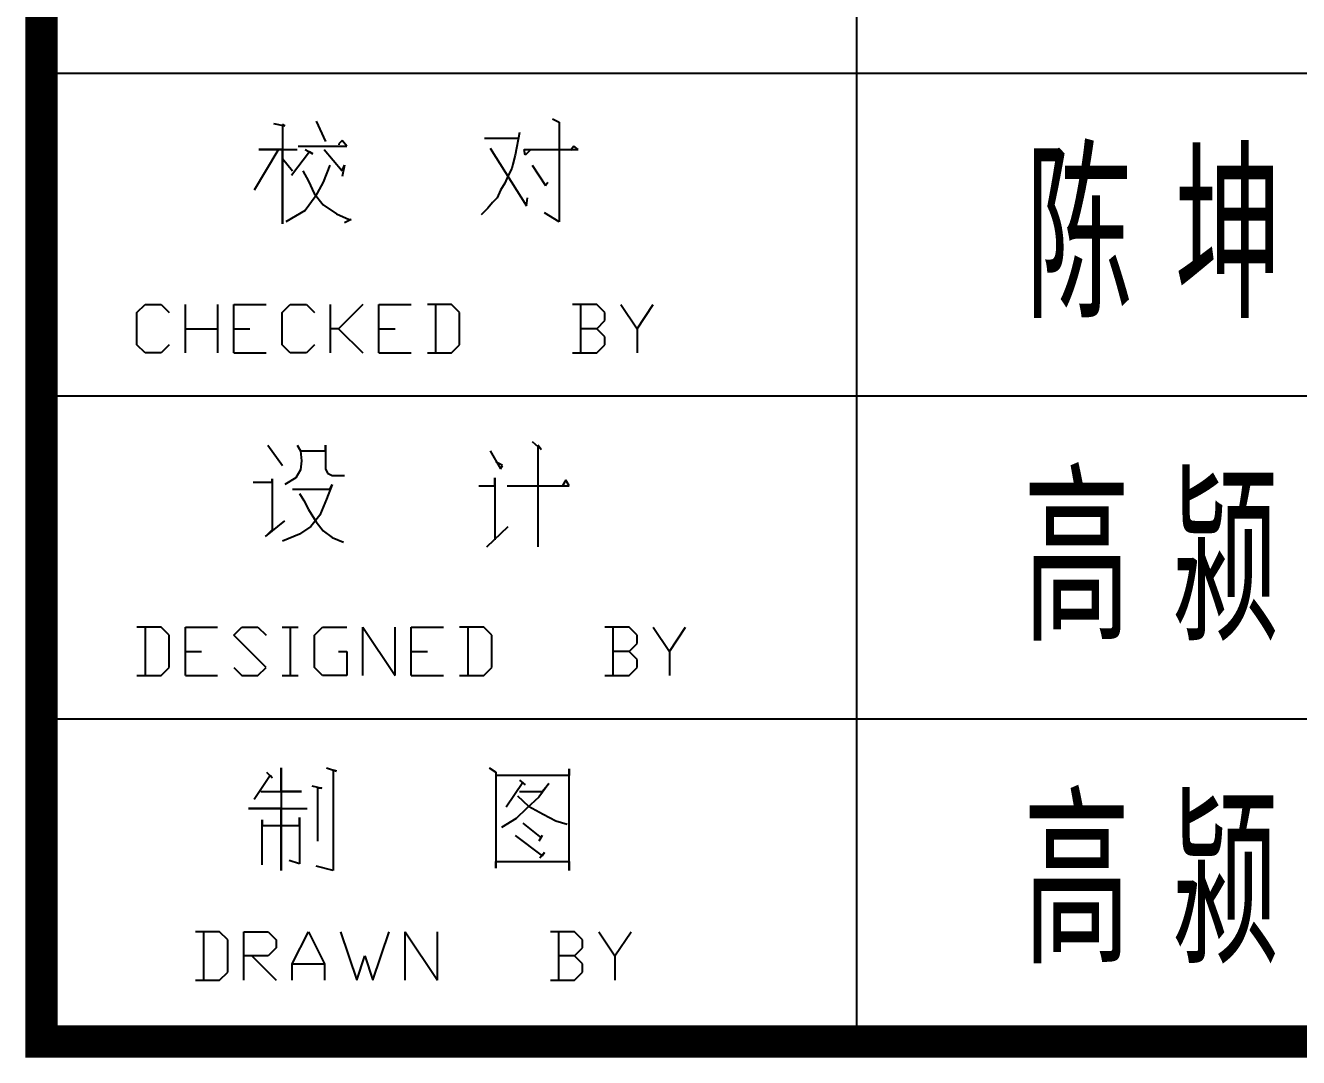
# Model space of a CAD drawing. Extents: x 39624947 to 39626627, y 3418539 to 3418836.
# Drawn here: x 39625746.61 to 39625766.34, y 3418605.48 to 3418621.47 of the extents above; entities that cross this region are included whole.
import ezdxf

# ---------------------------------------------------------------- set-up
doc = ezdxf.new("R2010")
doc.units = 0
doc.layers.get('0').update_dxf_attribs({"linetype": 'CONTINUOUS'})
doc.layers.add('PUB_TITLE', color=4, linetype='CONTINUOUS')
doc.styles.add('TSSD_REIN', font='pdatxt.shx', dxfattribs={"width": 0.699999988079071, "bigfont": 'tssdchn.shx'})

# ---------------------------------------------------------------- blocks, each defined once
blk = doc.blocks.new('WQEQWEDASDSA')
at = {"layer": 'PUB_TITLE'}
for p, q in [((100.211067199707, -22550.00014668703), (100.211067199707, -19050.00014680624)), ((1363.133995056152, -19050.00014680624), (1363.133995056152, -22539.78224205971)), ((100.211067199707, -21050.00014674664), (3600.211071014404, -21050.00014674664)), ((459.4239544868469, -21127.76351225376), (476.9239549636841, -21131.26351225376)), ((525.9239544868469, -21124.26351225376), (539.9239544868469, -21155.76351225376)), ((891.6739549636841, -21120.76351225376), (902.1739554405212, -21126.01351225376)), ((902.1739554405212, -21126.01351225376), (902.1739554405212, -21280.01351225376)), ((473.4239544868469, -21129.51351225376), (473.4239544868469, -21283.51351225376)), ((476.9239549636841, -21131.26351225376), (473.4239544868469, -21129.51351225376)), ((840.9239549636841, -21141.76351225376), (833.9239549636841, -21176.76351225376)), ((497.9239549636841, -21162.76351225376), (573.1739549636841, -21162.76351225376)), ((566.1739549636841, -21154.01351225376), (560.9239544868469, -21159.26351225376)), ((560.9239544868469, -21159.26351225376), (560.9239544868469, -21161.01351225376)), ((573.1739549636841, -21162.76351225376), (566.1739549636841, -21154.01351225376)), ((786.6739554405212, -21150.51351225376), (839.1739554405212, -21150.51351225376)), ((795.4239554405212, -21166.26351225376), (851.4239554405212, -21255.51351225376)), ((924.9239554405212, -21162.76351225376), (919.6739554405212, -21169.76351225376)), ((931.9239554405212, -21168.01351225376), (924.9239554405212, -21162.76351225376)), ((466.4239544868469, -21169.76351225376), (429.6739544868469, -21231.01351225376)), ((436.6739544868469, -21168.01351225376), (496.1739544868469, -21168.01351225376)), ((473.4239544868469, -21168.01351225376), (436.6739544868469, -21168.01351225376)), ((473.4239544868469, -21283.51351225376), (473.4239544868469, -21168.01351225376)), ((473.4239544868469, -21182.01351225376), (489.1739544868469, -21201.26351225376)), ((515.4239549636841, -21171.51351225376), (487.4239544868469, -21208.26351225376)), ((508.4239549636841, -21168.01351225376), (520.6739549636841, -21175.01351225376)), ((520.6739549636841, -21175.01351225376), (515.4239549636841, -21171.51351225376)), ((538.1739544868469, -21168.01351225376), (566.1739549636841, -21201.26351225376)), ((833.9239549636841, -21176.76351225376), (830.4239554405212, -21190.76351225376)), ((847.9239549636841, -21168.01351225376), (931.9239554405212, -21168.01351225376)), ((849.6739549636841, -21176.76351225376), (847.9239549636841, -21168.01351225376)), ((856.6739549636841, -21169.76351225376), (849.6739549636841, -21176.76351225376)), ((504.9239549636841, -21201.26351225376), (513.6739549636841, -21217.01351225376)), ((546.9239544868469, -21192.51351225376), (536.4239549636841, -21218.76351225376)), ((569.6739554405212, -21192.51351225376), (566.1739549636841, -21210.01351225376)), ((566.1739549636841, -21201.26351225376), (569.6739554405212, -21192.51351225376)), ((828.6739549636841, -21197.76351225376), (823.4239554405212, -21208.26351225376)), ((830.4239554405212, -21190.76351225376), (828.6739549636841, -21197.76351225376)), ((860.1739554405212, -21192.51351225376), (881.1739554405212, -21224.01351225376)), ((513.6739549636841, -21217.01351225376), (522.4239549636841, -21236.26351225376)), ((536.4239549636841, -21218.76351225376), (524.1739544868469, -21241.51351225376)), ((818.1739549636841, -21220.51351225376), (811.1739549636841, -21231.01351225376)), ((823.4239554405212, -21208.26351225376), (818.1739549636841, -21220.51351225376)), ((881.1739554405212, -21224.01351225376), (884.6739549636841, -21218.76351225376)), ((524.1739544868469, -21241.51351225376), (508.4239549636841, -21262.51351225376)), ((522.4239549636841, -21236.26351225376), (536.4239549636841, -21253.76351225376)), ((805.9239549636841, -21243.26351225376), (798.9239549636841, -21250.26351225376)), ((811.1739549636841, -21231.01351225376), (805.9239549636841, -21243.26351225376)), ((851.4239554405212, -21255.51351225376), (853.1739554405212, -21243.26351225376)), ((508.4239549636841, -21262.51351225376), (478.6739549636841, -21280.01351225376)), ((536.4239549636841, -21253.76351225376), (557.4239549636841, -21267.76351225376)), ((791.9239549636841, -21259.01351225376), (781.4239549636841, -21269.51351225376)), ((798.9239549636841, -21250.26351225376), (791.9239549636841, -21259.01351225376)), ((902.1739554405212, -21280.01351225376), (879.4239549636841, -21266.01351225376)), ((557.4239549636841, -21267.76351225376), (576.6739554405212, -21276.51351225376)), ((580.1739549636841, -21276.51351225376), (569.6739554405212, -21281.76351219416)), ((576.6739554405212, -21276.51351225376), (580.1739549636841, -21276.51351225376)), ((247.9657645225525, -21420.77257615328), (260.4657645225525, -21408.27257615328)), ((247.9657645225525, -21470.77257615328), (247.9657645225525, -21420.77257615328)), ((260.4657645225525, -21408.27257615328), (285.4657645225525, -21408.27257615328)), ((285.4657645225525, -21408.27257615328), (297.9657645225525, -21420.77257615328)), ((322.9657645225525, -21483.27257615328), (322.9657645225525, -21408.27257615328)), ((372.9657645225525, -21408.27257615328), (372.9657645225525, -21483.27257615328)), ((397.9657645225525, -21408.27257615328), (447.9657645225525, -21408.27257615328)), ((397.9657645225525, -21483.27257615328), (397.9657645225525, -21408.27257615328)), ((472.9657645225525, -21420.77257615328), (485.4657645225525, -21408.27257615328)), ((472.9657645225525, -21470.77257615328), (472.9657645225525, -21420.77257615328)), ((485.4657645225525, -21408.27257615328), (510.4657645225525, -21408.27257615328)), ((510.4657645225525, -21408.27257615328), (522.9657645225525, -21420.77257615328)), ((547.9657645225525, -21483.27257615328), (547.9657645225525, -21408.27257615328)), ((597.9657645225525, -21408.27257615328), (560.4657645225525, -21445.77257615328)), ((622.9657645225525, -21408.27257615328), (672.9657645225525, -21408.27257615328)), ((622.9657645225525, -21483.27257615328), (622.9657645225525, -21408.27257615328)), ((735.4657645225525, -21408.27257615328), (697.9657645225525, -21408.27257615328)), ((710.4657645225525, -21408.27257615328), (710.4657645225525, -21483.27257615328)), ((747.9657645225525, -21420.77257615328), (735.4657645225525, -21408.27257615328)), ((747.9657645225525, -21470.77257615328), (747.9657645225525, -21420.77257615328)), ((960.4657654762268, -21408.27257615328), (922.9657654762268, -21408.27257615328)), ((935.4657654762268, -21408.27257615328), (935.4657654762268, -21483.27257615328)), ((972.9657654762268, -21420.77257615328), (960.4657654762268, -21408.27257615328)), ((972.9657654762268, -21433.27257615328), (972.9657654762268, -21420.77257615328)), ((997.9657654762268, -21408.27257615328), (1022.965765476227, -21445.77257615328)), ((1022.965765476227, -21445.77257615328), (1047.965765476227, -21408.27257615328)), ((960.4657654762268, -21445.77257615328), (972.9657654762268, -21433.27257615328)), ((322.9657645225525, -21445.77257615328), (372.9657645225525, -21445.77257615328)), ((397.9657645225525, -21445.77257615328), (422.9657645225525, -21445.77257615328)), ((560.4657645225525, -21445.77257615328), (547.9657645225525, -21445.77257615328)), ((560.4657645225525, -21445.77257615328), (597.9657645225525, -21483.27257615328)), ((622.9657645225525, -21445.77257615328), (647.9657645225525, -21445.77257615328)), ((960.4657654762268, -21445.77257615328), (935.4657654762268, -21445.77257615328)), ((972.9657654762268, -21458.27257615328), (960.4657654762268, -21445.77257615328)), ((972.9657654762268, -21470.77257615328), (972.9657654762268, -21458.27257615328)), ((1022.965765476227, -21445.77257615328), (1022.965765476227, -21483.27257615328)), ((260.4657645225525, -21483.27257615328), (247.9657645225525, -21470.77257615328)), ((285.4657645225525, -21483.27257615328), (260.4657645225525, -21483.27257615328)), ((297.9657645225525, -21470.77257615328), (285.4657645225525, -21483.27257615328)), ((397.9657645225525, -21483.27257615328), (447.9657645225525, -21483.27257615328)), ((485.4657645225525, -21483.27257615328), (472.9657645225525, -21470.77257615328)), ((510.4657645225525, -21483.27257615328), (485.4657645225525, -21483.27257615328)), ((522.9657645225525, -21470.77257615328), (510.4657645225525, -21483.27257615328)), ((622.9657645225525, -21483.27257615328), (672.9657645225525, -21483.27257615328)), ((697.9657645225525, -21483.27257615328), (735.4657645225525, -21483.27257615328)), ((735.4657645225525, -21483.27257615328), (747.9657645225525, -21470.77257615328)), ((922.9657654762268, -21483.27257615328), (960.4657654762268, -21483.27257615328)), ((960.4657654762268, -21483.27257615328), (972.9657654762268, -21470.77257615328)), ((100.211067199707, -21550.00014674664), (3600.211071014404, -21550.00014674664)), ((860.1739554405212, -21620.76351225376), (874.1739554405212, -21633.01351225376)), ((450.6739544868469, -21626.01351219416), (473.4239544868469, -21657.51351219416)), ((496.1739544868469, -21626.01351219416), (501.4239544868469, -21634.76351225376)), ((501.4239544868469, -21634.76351225376), (503.1739544868469, -21650.51351219416)), ((503.1739544868469, -21634.76351225376), (539.9239544868469, -21634.76351225376)), ((539.9239544868469, -21626.01351219416), (539.9239544868469, -21662.76351225376)), ((539.9239544868469, -21634.76351225376), (539.9239544868469, -21626.01351219416)), ((795.4239554405212, -21634.76351225376), (811.1739549636841, -21662.76351225376)), ((868.9239549636841, -21626.01351219416), (868.9239549636841, -21783.51351225376)), ((874.1739554405212, -21633.01351225376), (868.9239549636841, -21626.01351219416)), ((503.1739544868469, -21650.51351219416), (501.4239544868469, -21664.51351225376)), ((814.6739549636841, -21657.51351219416), (804.1739549636841, -21652.26351225376)), ((811.1739549636841, -21662.76351225376), (814.6739549636841, -21657.51351219416)), ((457.6739544868469, -21678.51351225376), (457.6739544868469, -21757.26351219416)), ((457.6739544868469, -21683.76351225376), (457.6739544868469, -21678.51351225376)), ((494.4239544868469, -21676.76351225376), (476.9239549636841, -21687.26351225376)), ((501.4239544868469, -21664.51351225376), (494.4239544868469, -21676.76351225376)), ((539.9239544868469, -21662.76351225376), (543.4239549636841, -21669.76351219416)), ((543.4239549636841, -21669.76351219416), (550.4239549636841, -21673.26351225376)), ((550.4239549636841, -21673.26351225376), (569.6739554405212, -21673.26351225376)), ((802.4239554405212, -21676.76351225376), (802.4239554405212, -21773.01351225376)), ((802.4239554405212, -21689.01351225376), (802.4239554405212, -21676.76351225376)), ((912.6739549636841, -21680.26351219416), (907.4239549636841, -21689.01351225376)), ((917.9239554405212, -21689.01351225376), (912.6739549636841, -21680.26351219416)), ((427.9239549636841, -21683.76351225376), (457.6739544868469, -21683.76351225376)), ((489.1739544868469, -21694.26351219416), (546.9239544868469, -21694.26351219416)), ((550.4239549636841, -21687.26351225376), (541.6739549636841, -21710.01351225376)), ((546.9239544868469, -21694.26351219416), (550.4239549636841, -21687.26351225376)), ((777.9239549636841, -21689.01351225376), (802.4239554405212, -21689.01351225376)), ((821.6739549636841, -21689.01351225376), (917.9239554405212, -21689.01351225376)), ((499.6739549636841, -21701.26351219416), (506.6739549636841, -21711.76351219416)), ((506.6739549636841, -21711.76351219416), (513.6739549636841, -21725.76351219416)), ((541.6739549636841, -21710.01351225376), (531.1739544868469, -21734.51351219416)), ((513.6739549636841, -21725.76351219416), (525.9239544868469, -21745.01351219416)), ((531.1739544868469, -21734.51351219416), (517.1739544868469, -21752.01351225376)), ((447.1739549636841, -21767.76351219416), (476.9239549636841, -21743.26351225376)), ((457.6739544868469, -21757.26351219416), (447.1739549636841, -21767.76351219416)), ((517.1739544868469, -21752.01351225376), (499.6739549636841, -21764.26351225376)), ((525.9239544868469, -21745.01351219416), (536.4239549636841, -21759.01351219416)), ((536.4239549636841, -21759.01351219416), (550.4239549636841, -21769.51351219416)), ((790.1739549636841, -21783.51351225376), (823.4239554405212, -21752.01351225376)), ((499.6739549636841, -21764.26351225376), (473.4239544868469, -21774.76351225376)), ((550.4239549636841, -21769.51351219416), (567.9239544868469, -21776.51351225376)), ((285.4657645225525, -21908.27257609367), (247.9657645225525, -21908.27257609367)), ((260.4657645225525, -21908.27257609367), (260.4657645225525, -21983.27257609367)), ((297.9657645225525, -21920.77257609367), (285.4657645225525, -21908.27257609367)), ((322.9657645225525, -21908.27257609367), (372.9657645225525, -21908.27257609367)), ((322.9657645225525, -21983.27257609367), (322.9657645225525, -21908.27257609367)), ((397.9657645225525, -21920.77257609367), (410.4657645225525, -21908.27257609367)), ((410.4657645225525, -21908.27257609367), (435.4657645225525, -21908.27257609367)), ((435.4657645225525, -21908.27257609367), (447.9657645225525, -21920.77257609367)), ((472.9657645225525, -21908.27257609367), (497.9657645225525, -21908.27257609367)), ((485.4657645225525, -21908.27257609367), (485.4657645225525, -21983.27257609367)), ((522.9657645225525, -21920.77257609367), (535.4657645225525, -21908.27257609367)), ((535.4657645225525, -21908.27257609367), (572.9657645225525, -21908.27257609367)), ((597.9657645225525, -21908.27257609367), (647.9657645225525, -21983.27257609367)), ((597.9657645225525, -21983.27257609367), (597.9657645225525, -21908.27257609367)), ((647.9657645225525, -21983.27257609367), (647.9657645225525, -21908.27257609367)), ((672.9657645225525, -21908.27257609367), (722.9657645225525, -21908.27257609367)), ((672.9657645225525, -21983.27257609367), (672.9657645225525, -21908.27257609367)), ((785.4657654762268, -21908.27257609367), (747.9657645225525, -21908.27257609367)), ((760.4657645225525, -21908.27257609367), (760.4657645225525, -21983.27257609367)), ((797.9657654762268, -21920.77257609367), (785.4657654762268, -21908.27257609367)), ((1010.465765476227, -21908.27257609367), (972.9657654762268, -21908.27257609367)), ((985.4657654762268, -21908.27257609367), (985.4657654762268, -21983.27257609367)), ((1022.965765476227, -21920.77257609367), (1010.465765476227, -21908.27257609367)), ((1047.965765476227, -21908.27257609367), (1072.965765476227, -21945.77257609367)), ((1072.965765476227, -21945.77257609367), (1097.965765476227, -21908.27257609367)), ((297.9657645225525, -21970.77257609367), (297.9657645225525, -21920.77257609367)), ((447.9657645225525, -21970.77257609367), (397.9657645225525, -21920.77257609367)), ((522.9657645225525, -21970.77257609367), (522.9657645225525, -21920.77257609367)), ((797.9657654762268, -21970.77257609367), (797.9657654762268, -21920.77257609367)), ((1010.465765476227, -21945.77257609367), (1022.965765476227, -21933.27257609367)), ((1022.965765476227, -21933.27257609367), (1022.965765476227, -21920.77257609367)), ((322.9657645225525, -21945.77257609367), (347.9657645225525, -21945.77257609367)), ((560.4657645225525, -21945.77257609367), (572.9657645225525, -21945.77257609367)), ((572.9657645225525, -21945.77257609367), (572.9657645225525, -21983.27257609367)), ((672.9657645225525, -21945.77257609367), (697.9657645225525, -21945.77257609367)), ((1010.465765476227, -21945.77257609367), (985.4657654762268, -21945.77257609367)), ((1022.965765476227, -21958.27257609367), (1010.465765476227, -21945.77257609367)), ((1072.965765476227, -21945.77257609367), (1072.965765476227, -21983.27257609367)), ((285.4657645225525, -21983.27257609367), (297.9657645225525, -21970.77257609367)), ((397.9657645225525, -21970.77257609367), (410.4657645225525, -21983.27257609367)), ((435.4657645225525, -21983.27257609367), (447.9657645225525, -21970.77257609367)), ((535.4657645225525, -21983.27257609367), (522.9657645225525, -21970.77257609367)), ((785.4657654762268, -21983.27257609367), (797.9657654762268, -21970.77257609367)), ((1010.465765476227, -21983.27257609367), (1022.965765476227, -21970.77257609367)), ((1022.965765476227, -21970.77257609367), (1022.965765476227, -21958.27257609367)), ((247.9657645225525, -21983.27257609367), (285.4657645225525, -21983.27257609367)), ((322.9657645225525, -21983.27257609367), (372.9657645225525, -21983.27257609367)), ((410.4657645225525, -21983.27257609367), (435.4657645225525, -21983.27257609367)), ((472.9657645225525, -21983.27257609367), (497.9657645225525, -21983.27257609367)), ((572.9657645225525, -21983.27257609367), (535.4657645225525, -21983.27257609367)), ((672.9657645225525, -21983.27257609367), (722.9657645225525, -21983.27257609367)), ((747.9657645225525, -21983.27257609367), (785.4657654762268, -21983.27257609367)), ((972.9657654762268, -21983.27257609367), (1010.465765476227, -21983.27257609367)), ((100.211067199707, -22050.00014668703), (3600.211071014404, -22050.00014668703)), ((448.9239549636841, -22133.01351219416), (457.6739544868469, -22141.76351219416)), ((471.6739549636841, -22126.01351219416), (471.6739549636841, -22285.26351219416)), ((471.6739549636841, -22162.76351225376), (471.6739549636841, -22126.01351219416)), ((541.6739549636841, -22126.01351219416), (557.4239549636841, -22131.26351219416)), ((552.1739549636841, -22129.51351225376), (552.1739549636841, -22285.26351219416)), ((557.4239549636841, -22131.26351219416), (552.1739549636841, -22129.51351225376)), ((793.6739554405212, -22126.01351219416), (804.1739549636841, -22133.01351219416)), ((804.1739549636841, -22133.01351219416), (804.1739549636841, -22281.76351219416)), ((917.9239554405212, -22127.76351219416), (917.9239554405212, -22138.26351219416)), ((917.9239554405212, -22285.26351219416), (917.9239554405212, -22127.76351219416)), ((454.1739549636841, -22138.26351219416), (429.6739544868469, -22175.01351219416)), ((457.6739544868469, -22141.76351219416), (454.1739549636841, -22138.26351219416)), ((518.9239549636841, -22154.01351219416), (534.6739549636841, -22157.51351219416)), ((917.9239554405212, -22138.26351219416), (804.1739549636841, -22138.26351219416)), ((846.1739554405212, -22148.76351219416), (819.9239549636841, -22187.26351219416)), ((840.9239549636841, -22145.26351219416), (849.6739549636841, -22152.26351225376)), ((849.6739549636841, -22152.26351225376), (846.1739554405212, -22148.76351219416)), ((886.4239549636841, -22150.51351219416), (870.6739549636841, -22171.51351219416)), ((875.9239554405212, -22162.76351225376), (886.4239549636841, -22150.51351219416)), ((440.1739549636841, -22162.76351225376), (503.1739544868469, -22162.76351225376)), ((503.1739544868469, -22162.76351225376), (471.6739549636841, -22162.76351225376)), ((527.6739549636841, -22157.51351219416), (527.6739549636841, -22239.76351219416)), ((534.6739549636841, -22157.51351219416), (527.6739549636841, -22157.51351219416)), ((837.4239554405212, -22169.76351219416), (854.9239549636841, -22185.51351219416)), ((840.9239549636841, -22162.76351225376), (875.9239554405212, -22162.76351225376)), ((870.6739549636841, -22171.51351219416), (851.4239554405212, -22189.01351219416)), ((420.9239549636841, -22189.01351219416), (511.9239549636841, -22189.01351219416)), ((471.6739549636841, -22189.01351219416), (420.9239549636841, -22189.01351219416)), ((471.6739549636841, -22285.26351219416), (471.6739549636841, -22189.01351219416)), ((851.4239554405212, -22189.01351219416), (835.6739549636841, -22204.76351219416)), ((854.9239549636841, -22185.51351219416), (877.6739549636841, -22197.76351219416)), ((441.9239549636841, -22206.51351219416), (441.9239549636841, -22215.26351219416)), ((441.9239549636841, -22276.51351219416), (441.9239549636841, -22206.51351219416)), ((499.6739549636841, -22203.01351219416), (499.6739549636841, -22274.76351219416)), ((499.6739549636841, -22215.26351219416), (499.6739549636841, -22203.01351219416)), ((835.6739549636841, -22204.76351219416), (812.9239549636841, -22218.76351219416)), ((846.1739554405212, -22211.76351219416), (874.1739554405212, -22234.51351219416)), ((877.6739549636841, -22197.76351219416), (896.9239554405212, -22208.26351219416)), ((896.9239554405212, -22208.26351219416), (914.4239549636841, -22213.51351219416)), ((441.9239549636841, -22215.26351219416), (499.6739549636841, -22215.26351219416)), ((833.9239549636841, -22231.01351219416), (875.9239554405212, -22262.51351219416)), ((875.9239554405212, -22231.01351219416), (870.6739549636841, -22239.76351219416)), ((874.1739554405212, -22234.51351219416), (875.9239554405212, -22231.01351219416)), ((499.6739549636841, -22274.76351219416), (483.9239549636841, -22269.51351219416)), ((804.1739549636841, -22271.26351225376), (917.9239554405212, -22271.26351225376)), ((804.1739549636841, -22281.76351219416), (804.1739549636841, -22271.26351225376)), ((879.4239549636841, -22257.26351219416), (872.4239554405212, -22266.01351219416)), ((875.9239554405212, -22262.51351219416), (879.4239549636841, -22257.26351219416)), ((917.9239554405212, -22271.26351225376), (917.9239554405212, -22285.26351219416)), ((552.1739549636841, -22285.26351219416), (525.9239544868469, -22278.26351219416)), ((376.1056427955627, -22380.04508954287), (338.6056427955627, -22380.04508954287)), ((351.1056427955627, -22380.04508954287), (351.1056427955627, -22455.04508954287)), ((388.6056427955627, -22392.54508954287), (376.1056427955627, -22380.04508954287)), ((413.6056427955627, -22380.04508954287), (451.1056427955627, -22380.04508954287)), ((413.6056427955627, -22455.04508954287), (413.6056427955627, -22380.04508954287)), ((451.1056427955627, -22380.04508954287), (463.6056427955627, -22392.54508954287)), ((488.6056427955627, -22430.04508954287), (513.6056427955627, -22380.04508954287)), ((513.6056427955627, -22380.04508954287), (538.6056427955627, -22430.04508954287)), ((563.6056427955627, -22380.04508954287), (588.6056427955627, -22455.04508954287)), ((613.6056427955627, -22455.04508954287), (638.6056427955627, -22380.04508954287)), ((663.6056437492371, -22380.04508954287), (713.6056437492371, -22455.04508954287)), ((663.6056437492371, -22455.04508954287), (663.6056437492371, -22380.04508954287)), ((713.6056437492371, -22455.04508954287), (713.6056437492371, -22380.04508954287)), ((926.1056437492371, -22380.04508954287), (888.6056437492371, -22380.04508954287)), ((901.1056437492371, -22380.04508954287), (901.1056437492371, -22455.04508954287)), ((938.6056437492371, -22392.54508954287), (926.1056437492371, -22380.04508954287)), ((963.6056437492371, -22380.04508954287), (988.6056437492371, -22417.54508954287)), ((988.6056437492371, -22417.54508954287), (1013.605643749237, -22380.04508954287)), ((388.6056427955627, -22442.54508954287), (388.6056427955627, -22392.54508954287)), ((463.6056427955627, -22405.04508954287), (451.1056427955627, -22417.54508954287)), ((463.6056427955627, -22392.54508954287), (463.6056427955627, -22405.04508954287)), ((926.1056437492371, -22417.54508954287), (938.6056437492371, -22405.04508954287)), ((938.6056437492371, -22405.04508954287), (938.6056437492371, -22392.54508954287)), ((451.1056427955627, -22417.54508954287), (413.6056427955627, -22417.54508954287)), ((426.1056427955627, -22417.54508954287), (463.6056427955627, -22455.04508954287)), ((488.6056427955627, -22430.04508954287), (538.6056427955627, -22430.04508954287)), ((488.6056427955627, -22455.04508954287), (488.6056427955627, -22430.04508954287)), ((538.6056427955627, -22430.04508954287), (538.6056427955627, -22455.04508954287)), ((588.6056427955627, -22455.04508954287), (601.1056427955627, -22417.54508954287)), ((601.1056427955627, -22417.54508954287), (613.6056427955627, -22455.04508954287)), ((926.1056437492371, -22417.54508954287), (901.1056437492371, -22417.54508954287)), ((938.6056437492371, -22430.04508954287), (926.1056437492371, -22417.54508954287)), ((938.6056437492371, -22442.54508954287), (938.6056437492371, -22430.04508954287)), ((988.6056437492371, -22417.54508954287), (988.6056437492371, -22455.04508954287)), ((376.1056427955627, -22455.04508954287), (388.6056427955627, -22442.54508954287)), ((926.1056437492371, -22455.04508954287), (938.6056437492371, -22442.54508954287)), ((338.6056427955627, -22455.04508954287), (376.1056427955627, -22455.04508954287)), ((888.6056437492371, -22455.04508954287), (926.1056437492371, -22455.04508954287)), ((3600.211071014404, -22550.00014668703), (100.211067199707, -22550.00014668703))]:
    blk.add_line(p, q, dxfattribs=at)
at = {"layer": 'PUB_TITLE', "const_width": 50.00000000582079}
blk.add_lwpolyline([(3600.211071014404, -19050.00014680624), (100.211067199707, -19050.00014680624), (100.211067199707, -22550.00014668703), (3600.211071014404, -22550.00023537874)], dxfattribs=at)
at = {"layer": 'PUB_TITLE', "style": 'TSSD_REIN', "width": 0.699999988079071}
for s, p in [('陈 坤', (1624.973237991333, -21429.16661059856, -62.47817613655683)), ('高 颍', (1621.419988155365, -21929.16661065817)), ('高 颍', (1621.419988155365, -22429.16661065817))]:
    blk.add_text(s, height=250.0000042865786, dxfattribs=at).set_placement(p)

msp = doc.modelspace()

# ---------------------------------------------------------------- block references
at = {"color": 0, "xscale": 0.01, "yscale": 0.01, "zscale": 0.01}
msp.add_blockref('WQEQWEDASDSA', (39625745.85979468, 3418831.229328342), dxfattribs=at)

doc.saveas('drawing.dxf')
